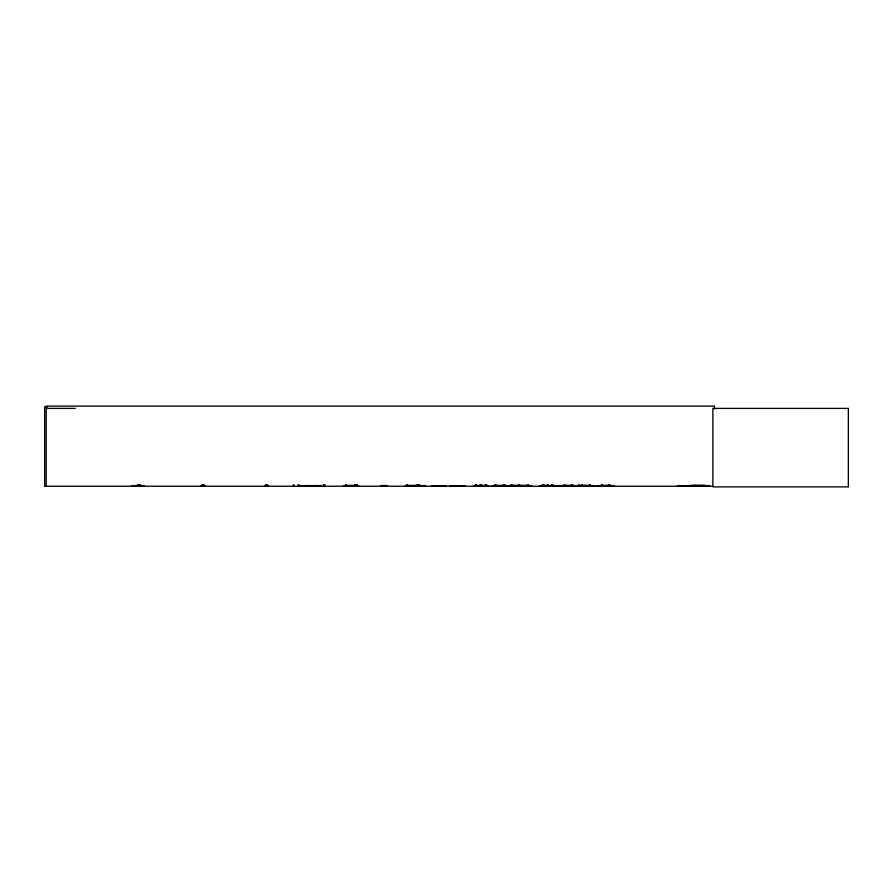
<?xml version="1.0" encoding="UTF-8"?>
<svg xmlns="http://www.w3.org/2000/svg" width="893" height="893" viewBox="0 0 893 893"><rect width="100%" height="100%" fill="white"/><g stroke="black" fill="none" stroke-linecap="round" stroke-linejoin="round"><path stroke-width="1.34" d="M131.863 486.149L144.231 486.127M132.454 486.205L132.454 485.625M143.628 486.205L143.628 485.625M474.864 486.205L474.864 485.625M475.456 486.205L475.567 485.089M486.629 486.205L486.629 485.089M487.232 486.205L487.232 485.625M573.15 486.205L573.228 485.625M584.926 486.127L584.926 485.591M699.119 486.194L699.119 485.591M709.444 486.194L709.355 485.301M709.455 485.915L677.486 485.937M267.398 486.127L266.639 486.127M267.409 485.625L267.453 486.227L267.599 485.089M506.766 485.625L506.822 486.227M515.306 486.127L515.35 485.591M559.956 485.625L567.97 485.58L567.97 486.227M567.915 485.625L549.887 486.183M577.537 486.127L577.615 486.227M585.507 485.625L585.574 486.227M585.495 486.127L568.819 486.149M596.781 486.227L605.141 486.127M597.205 485.625L605.22 485.58L605.22 486.227M491.195 486.227L523.912 486.227M521.222 485.625L521.289 486.227M539.193 486.227L545.623 485.58M343.236 486.227L346.886 486.149M346.473 486.149L346.384 485.089M473.29 486.227L488.895 486.227M473.848 485.625L488.426 486.149M476.282 486.149L476.349 485.089M404.964 486.227L407.42 486.127M406.94 486.149L406.862 485.089M202.99 486.149L202.767 485.625M203.582 485.58L203.213 486.149M355.637 486.205L355.593 485.089M47.441 406.94L44.65 406.94L44.65 486.227L713.038 486.227M44.65 408.402L75.28 408.402M346.663 485.412L355.581 485.412M407.822 485.412L416.919 485.412M476.616 485.412L485.58 485.412M495.738 485.412L503.864 485.412M511.845 485.412L518.431 485.412M519.38 485.412L527.517 485.412M543.737 485.412L551.863 485.412M571.844 485.412L564.822 485.412L564.822 486.227M582.415 485.412L589.447 485.412L589.447 486.227M602.072 485.412L609.093 485.412M689.519 485.379L691.26 485.379M317.819 485.58L312.918 485.58L312.93 486.227M355.113 485.591L358.539 486.149M380.764 485.58L387.395 485.58L387.395 486.227M548.257 485.625L548.347 486.149M585.574 485.58L568.696 485.58L568.696 486.227M586.299 486.227L586.299 485.58L594.314 485.625L594.247 486.227M677.876 485.591L680.064 485.591M431.743 485.714L446.4 485.714M450.262 485.714L464.918 485.714M495.727 485.714L510.383 485.714M549.909 485.714L564.555 485.714M431.71 485.904L446.422 485.904M450.228 485.904L464.94 485.926M495.693 485.926L510.405 485.904M549.876 485.904L564.588 485.904M301.454 486.06L321.034 486.06M413.749 486.149L425.526 486.06M431.721 486.183L446.411 486.183M450.239 486.183L464.929 486.183M548.213 486.127L548.838 486.227M586.355 485.625L594.727 486.227M677.474 486.183L709.455 486.172L677.564 486.227M202.845 486.149L203.269 486.205M419.732 486.149L419.9 485.089M417.243 485.58L417.377 486.149M417.812 486.149L417.891 485.089M355.213 485.58L355.191 486.227M355.771 486.149L355.838 485.089M525.698 486.127L532.049 486.227M507.86 485.58L507.838 486.227M606.068 486.149L614.373 486.227M576.766 486.149L576.699 485.591L576.655 486.227M514.96 485.625L514.926 486.227M355.403 486.16L359.008 486.227M714.433 408.882L714.433 406.114L46.224 406.114L46.224 486.227M691.483 485.87L689.329 485.87M613.893 486.227L613.893 485.58L605.945 485.58L605.945 486.227M609.964 485.089L610.053 486.227M609.919 485.089L609.964 486.227M609.696 485.089L609.696 486.227M609.517 485.089L609.562 486.227M609.361 485.089L609.316 486.227M609.182 485.089L609.093 486.227M608.914 485.089L608.959 486.227M608.814 485.412L608.814 486.227M602.34 485.412L602.34 486.227M602.25 485.089L602.25 486.227M601.971 485.089L602.072 486.227M601.804 485.089L601.849 486.227M601.603 485.089L601.648 486.227M601.469 485.089L601.469 486.227M601.38 486.227L601.246 485.089L601.101 486.227M597.261 485.58L597.261 486.227M590.306 485.089L590.273 486.227M590.139 486.227L590.139 485.089L589.916 486.227M589.871 485.089L589.704 486.227M589.67 485.089L589.536 486.227M589.257 485.089L589.168 486.227M582.694 485.412L582.694 486.227M582.604 485.089L582.56 486.227M582.325 485.089L582.415 486.227M582.158 485.089L582.203 486.227M581.99 485.089L581.957 486.227M581.823 485.089L581.734 486.227M581.544 485.089L581.6 486.227M581.455 485.089L581.455 486.227M579.311 485.089L579.311 486.227M579.244 485.089L579.256 486.227M578.91 485.089L578.898 486.227M578.776 485.089L578.843 486.227M572.815 485.089L572.815 486.227L572.67 485.089M572.536 485.089L572.446 486.227M572.313 485.089L572.268 486.227M572.067 485.089L572.112 486.227M571.933 485.089L571.844 486.227M571.665 485.089L571.71 486.227M571.576 485.412L571.576 486.227M564.956 485.089L565.102 486.227M564.599 485.089L564.733 486.227M564.398 485.089L564.555 486.227M564.22 485.089L564.354 486.227M564.13 485.089L564.13 486.227M563.996 485.089L563.952 486.227M560.023 485.58L560.023 486.227M555.837 486.227L555.837 485.58L549.954 485.58L549.954 486.227M552.89 485.089L553.001 486.227M552.689 485.089L552.823 486.227M552.521 485.089L552.555 486.227M552.142 485.089L552.108 486.227M551.974 485.089L551.974 486.227M551.818 485.089L551.863 486.227M551.662 485.412L551.662 486.227M548.023 485.089L548.101 486.227M547.9 485.089L547.9 486.227M547.085 486.227L547.085 485.089L546.962 486.227M546.84 485.412L546.829 486.227M545.645 486.227L545.645 485.58L539.685 485.625L539.763 486.227M543.937 485.412L543.937 486.227M543.792 485.089L543.737 486.227M543.625 485.089L543.625 486.227M543.491 485.089L543.457 486.227M543.044 485.089L543.078 486.227M542.911 486.227L542.81 485.089L542.788 486.227M542.598 485.089L542.598 486.227M531.491 486.227L531.491 485.58L525.597 485.58L525.597 486.227M528.5 485.089L528.544 486.227M528.444 485.089L528.332 486.227M528.165 485.089L528.198 486.227M527.752 485.089L527.785 486.227M527.618 485.089L527.618 486.227L527.495 485.089M527.305 485.412L527.305 486.227M523.465 486.227L523.465 485.58L501.955 485.58L501.955 486.227M519.581 485.412L519.581 486.227M519.48 485.089L519.38 486.227M519.279 485.089L519.213 486.227L519.112 485.089M518.956 486.227L518.822 485.089L518.643 486.227M518.431 486.227L518.554 485.089L518.264 486.227M518.219 485.089L518.141 486.227M512.147 485.412L512.147 486.227L512.069 485.089M511.767 485.089L511.845 486.227M511.633 486.227L511.589 485.089L511.455 486.227M511.332 485.089L511.243 486.227M511.075 485.089L511.03 486.227L510.952 485.089M504.846 485.089L505.003 486.227M504.69 485.089L504.824 486.227M504.556 485.089L504.523 486.227M504.143 485.089L504.11 486.227M503.976 485.089L503.976 486.227M503.819 485.089L503.864 486.227M503.663 485.412L503.663 486.227M497.647 486.227L497.647 485.58L491.686 485.625L491.764 486.227M495.939 485.412L495.939 486.227M495.838 485.089L495.738 486.227M495.626 485.089L495.626 486.227M495.492 485.089L495.459 486.227M495.046 485.089L495.079 486.227M494.912 485.089L494.811 486.227L494.711 485.089M494.599 485.089L494.599 486.227M488.27 485.58L488.27 486.227M486.841 485.089L486.841 486.227M486.473 485.089L486.495 486.227M486.305 485.089L486.428 486.227M486.172 485.089L486.172 486.227M485.837 486.227L485.703 485.089L485.58 486.227M485.323 486.227L485.357 485.089L485.156 486.227M485.122 485.089L485.078 486.227M481.617 485.089L481.617 486.227M481.55 485.089L481.55 486.227M481.238 485.089L481.282 486.227L481.148 485.089M481.014 485.089L480.97 486.227M480.546 485.089L480.557 486.227M480.423 485.089L480.423 486.227M480.177 485.089L480.177 486.227M480.054 485.089L479.932 486.227M476.862 485.58L476.862 486.227M476.594 485.089L476.717 486.227M476.494 485.089L476.505 486.227M475.701 485.089L475.712 486.227M475.444 485.089L475.344 486.227M473.926 485.58L473.926 486.227M425.526 486.227L425.526 485.58L413.749 485.625L413.749 486.227M419.52 485.412L419.52 486.227M419.397 485.089L419.319 486.227L419.152 485.089M419.029 485.089L419.029 486.227M418.46 485.089L418.46 486.227M418.337 485.089L418.214 486.227M418.091 485.089L417.969 486.227M417.176 485.089L417.221 486.227M416.975 485.089L416.919 486.227M407.766 485.089L407.822 486.227M407.576 485.089L407.565 486.227L407.521 485.58L405.578 485.58L405.601 486.227M406.75 485.089L406.65 486.227L406.527 485.089M387.16 485.58L387.115 486.227M386.903 485.58L386.903 486.227M386.345 485.58L386.345 486.227M385.564 485.58L385.564 486.227M385.307 485.58L385.374 486.227M385.039 485.58L385.039 486.227M384.905 485.58L384.905 486.227M384.727 485.58L384.727 486.227M384.492 485.58L384.593 486.227M384.347 485.58L384.381 486.227M383.901 485.58L383.901 486.227M383.61 485.58L383.588 486.227M383.153 485.58L383.153 486.227M382.851 485.58L382.851 486.227M381.947 485.58L382.059 486.227M381.802 485.58L381.802 486.227M381.601 485.58L381.646 486.227M381.378 485.58L381.378 486.227M381.155 485.58L381.177 486.227M380.898 485.58L380.898 486.227M358.383 485.58L358.383 486.227M357.557 485.412L357.557 486.227M357.434 485.089L357.434 486.227M357.312 485.089L357.312 486.227M356.843 485.089L356.843 486.227M356.608 485.089L356.62 486.227M356.497 485.089L356.474 486.227M356.374 485.089L356.218 486.227M355.671 485.089L355.816 486.227M354.945 485.089L355.079 486.227M354.532 485.089L354.532 486.227M354.476 485.089L354.409 486.227M347.053 486.227L347.053 485.58L343.783 485.625L343.861 486.227M346.763 485.412L346.763 486.227M346.562 485.089L346.663 486.227M345.624 485.089L345.758 486.227M345.513 485.089L345.513 486.227M345.401 485.089L345.401 486.227M324.985 485.089L324.996 486.227M324.862 485.089L324.862 486.227M324.393 486.227L324.449 485.089L324.204 486.227M324.081 485.089L324.081 486.227M323.668 485.089L323.813 486.227M323.612 485.089L323.534 486.227M321.525 485.245L321.525 486.227M317.763 485.58L317.819 486.227M316.814 485.58L316.926 486.227M315.843 485.58L315.843 486.227M315.385 485.58L315.329 486.227M314.872 485.58L314.872 486.227M313.823 485.58L313.867 486.227M310.184 486.227L310.128 485.58L305.283 485.58L305.283 486.227M309.291 485.58L309.179 486.227M308.208 485.58L308.208 486.227M307.694 485.58L307.75 486.227M307.237 485.58L307.237 486.227M306.187 485.58L306.232 486.227M300.003 485.245L300.003 486.227M298.988 485.089L299.01 486.227M298.865 485.089L298.865 486.227M298.396 485.089L298.452 486.227M298.329 485.412L298.329 486.227M297.715 485.245L297.715 486.227M294.121 485.412L294.121 486.227M293.998 485.089L294.065 486.227M293.585 485.089L293.585 486.227M293.473 485.089L293.451 486.227M268.123 486.227L268.067 485.089L268 486.227M266.326 485.089L266.326 486.227M265.511 485.089L265.511 486.227M265.388 485.089L265.266 486.227M204.854 485.412L204.854 486.227M204.609 485.089L204.609 486.227M203.794 485.089L203.671 486.227M203.548 485.089L203.582 486.227M202.644 485.089L202.611 486.227M202.532 485.089L202.398 486.227M201.584 485.089L201.461 486.227M201.338 485.412L201.338 486.227M144.231 486.227L144.231 485.58L131.863 485.625L131.851 486.227M140.804 485.089L140.927 486.227M140.681 485.089L140.681 486.227M139.866 486.227L139.866 485.089L139.665 486.227M139.621 485.089L139.587 486.227M138.672 485.089L138.538 486.227M138.136 485.089L138.125 486.227M137.946 485.089L137.957 486.227M137.544 486.227L137.477 485.089L137.41 486.227M692.131 485.39L705.191 485.457L692.131 485.39M848.35 408.402L712.86 408.402L712.86 486.886L848.35 486.886L848.35 408.402M266.538 486.227L266.572 485.089L266.449 486.227"/></g></svg>
